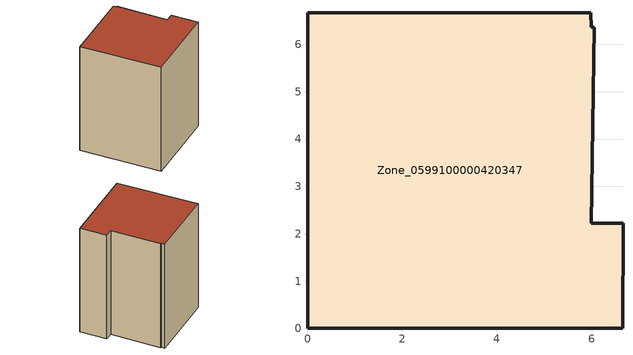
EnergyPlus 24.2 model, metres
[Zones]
Zone_0599100000420347
 floor ground (C_G): 6.06,6.36 5.99,2.22 6.66,2.22 6.66,0 0,0 0,6.67 5.98,6.67 5.99,6.36 z0
 wall outside (C_F): 0,0 6.66,0 6.66,2.22 5.99,2.22 6.06,6.36 5.99,6.36 5.98,6.67 0,6.67 0,0 z0:9.31
 roof outside (C_R): 5.99,2.22 6.06,6.36 5.99,6.36 5.98,6.67 0,6.67 0,0 6.66,0 6.66,2.22 z9.31
[BUILDING]
Pand.0599100000420347: North Axis=0; Terrain=City; Loads Convergence Tolerance Value=0.04; Temperature Convergence Tolerance Value=0.4; Solar Distribution=FullExterior; Maximum Number of Warmup Days=25; Minimum Number of Warmup Days=1
[Site:Location]
Rotterdam.The.Hague.AP_ZH_NLD Design_Conditions: Latitude=51.96; Longitude=4.45; Time Zone=1; Elevation=-4.5
[SITE:GROUNDTEMPERATURE:BUILDINGSURFACE]
18, 18, 18, 18, 18, 18, 18, 18, 18, 18, 18, 18
[MATERIAL] Thermal Absorptance=0.9; Solar Absorptance=0.7; Visible Absorptance=0.7
Name | Roughness | Thickness | Conductivity | Density | Specific Heat
G.TC.2006-2014 | MediumSmooth | 0.15 | 0.06 | 540 | 1210
F.TC.2006-2014 | Rough | 0.3 | 0.12 | 1920 | 840
R.TC.2006-2014 | MediumRough | 0.2 | 0.08 | 1500 | 1000
[CONSTRUCTION]
C_G: G.TC.2006-2014
C_F: F.TC.2006-2014
C_R: R.TC.2006-2014
[ZONE]
Zone_0599100000420347: Type=1; Multiplier=1; Ceiling Height=Autocalculate; Volume=Autocalculate; Floor Area=autocalculate; Part of Total Floor Area=Yes
[ZONEINFILTRATION:DESIGNFLOWRATE]
Infil_Zone_0599100000420347: Zone or ZoneList or Space or SpaceList=Zone_0599100000420347; Schedule=AlwaysOn; Design Flow Rate Calculation Method=Flow/Area; Flow Rate per Floor Area=0.0015; Constant Term Coefficient=1; Temperature Term Coefficient=0; Velocity Term Coefficient=0; Velocity Squared Term Coefficient=0
[HVACTEMPLATE:ZONE:IDEALLOADSAIRSYSTEM]
Zone_0599100000420347: Maximum Heating Supply Air Temperature=50; Minimum Cooling Supply Air Temperature=13; Maximum Heating Supply Air Humidity Ratio=0.0156; Minimum Cooling Supply Air Humidity Ratio=0.0077; Heating Limit=NoLimit; Cooling Limit=NoLimit; Dehumidification Control Type=ConstantSensibleHeatRatio; Cooling Sensible Heat Ratio=0.7; Dehumidification Setpoint=60; Humidification Control Type=None; Humidification Setpoint=30; Outdoor Air Method=None; Outdoor Air Flow Rate per Person=0.00944; Outdoor Air Flow Rate per Zone Floor Area=0; Outdoor Air Flow Rate per Zone=0; Demand Controlled Ventilation Type=None; Outdoor Air Economizer Type=NoEconomizer; Heat Recovery Type=None; Sensible Heat Recovery Effectiveness=0.7; Latent Heat Recovery Effectiveness=0.65
[ZONECONTROL:THERMOSTAT]
ThermostatControl_Zone_0599100000420347: Zone or ZoneList=Zone_0599100000420347; Control Type Schedule=DualSetpointControlType; Control 1=Thermostat_Zone_0599100000420347; Temperature Difference Between Cutout And Setpoint=0
[THERMOSTATSETPOINT:DUALSETPOINT]
Thermostat_Zone_0599100000420347: Heating Setpoint Temperature Schedule=HeatingSetpoint_Zone_0599100000420347; Cooling Setpoint Temperature Schedule=CoolingSetpoint_Zone_0599100000420347
[SCHEDULE:COMPACT]
HeatingSetpoint_Zone_0599100000420347: Through: 12/31, For: AllDays, Until: 24:00, 21
CoolingSetpoint_Zone_0599100000420347: Through: 12/31, For: AllDays, Until: 24:00, 24
DualSetpointControlType: Through: 12/31, For: AllDays, Until: 24:00, 4
AlwaysOn: Through: 12/31, For: AllDays, Until: 24:00, 1
